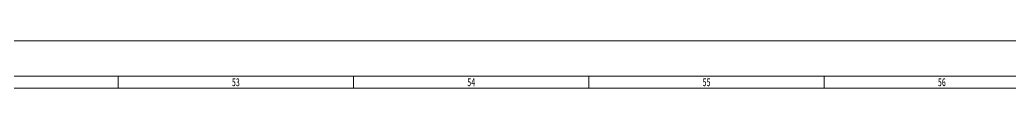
# Model space of a CAD drawing. Header units: inches. Extents: x 47316 to 59086, y 3141 to 11743.
# Drawn here: x 55426.1 to 55847, y 10279.1 to 10299.1 of the extents above; entities that cross this region are included whole.
import ezdxf

# ---------------------------------------------------------------- set-up
doc = ezdxf.new("R2010")
doc.units = ezdxf.units.IN
doc.header["$MEASUREMENT"] = 0
doc.styles.add('MtX_FangSong_GB2312', font='')
doc.styles.get('MtX_FangSong_GB2312').set_extended_font_data('FangSong_GB2312')

msp = doc.modelspace()

# ---------------------------------------------------------------- linework, layer by layer
at = {"color": 0, "lineweight": 15}
for p, q in [((57387.93, 10299.08), (50247.93, 10299.08)), ((50267.93, 10284.08), (57267.93, 10284.08)), ((55467.93, 10279.08), (55467.93, 10284.08)), ((55567.93, 10279.08), (55567.93, 10284.08)), ((55667.93, 10279.08), (55667.93, 10284.08)), ((55767.93, 10279.08), (55767.93, 10284.08)), ((50267.93, 10279.08), (57367.93, 10279.08))]:
    msp.add_line(p, q, dxfattribs=at)

# ---------------------------------------------------------------- texts
at = {"color": 0, "lineweight": 15, "style": 'MtX_FangSong_GB2312', "width": 0.7}
for s, p in [('53', (55516.25, 10279.88)), ('54', (55616.28, 10279.88)), ('55', (55716.29, 10279.88)), ('56', (55816.28, 10279.88))]:
    msp.add_text(s, height=3.4, dxfattribs=at).set_placement(p)

doc.saveas('drawing.dxf')
